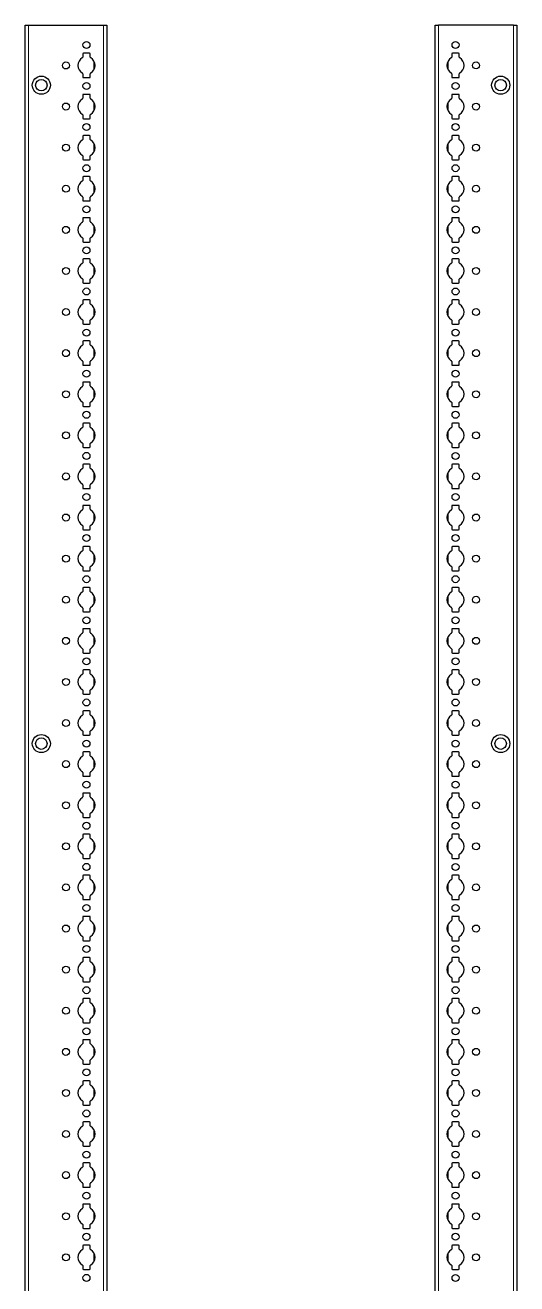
# Model space of a CAD drawing. Header units: millimetres. Extents: x -199 to 2744, y -1747 to 1507.
# Drawn here: x 2445 to 2744, y -118 to 647 of the extents above; entities that cross this region are included whole.
import ezdxf

# ---------------------------------------------------------------- set-up
doc = ezdxf.new("R2010")
doc.units = ezdxf.units.MM

msp = doc.modelspace()

# ---------------------------------------------------------------- linework, layer by layer
at = {"color": 7, "linetype": 'Continuous', "lineweight": 25}
for p, q in [((2445.05, -851.79), (2445.05, 647.21)), ((2445.05, 647.21), (2447.05, 647.21)), ((2447.05, 647.21), (2492.75, 647.21)), ((2492.75, 647.21), (2494.75, 647.21)), ((2494.75, 647.21), (2494.75, -851.79)), ((2694.75, -851.79), (2694.75, 647.21)), ((2694.75, 647.21), (2696.75, 647.21)), ((2742.45, 647.21), (2696.75, 647.21)), ((2742.45, 647.21), (2744.45, 647.21)), ((2744.45, 647.21), (2744.45, -851.79)), ((2480.1, 629.61), (2480.1, 627.73)), ((2484.2, 630.11), (2480.6, 630.11)), ((2484.7, 627.73), (2484.7, 629.61)), ((2704.8, 629.61), (2704.8, 627.73)), ((2708.9, 630.11), (2705.3, 630.11)), ((2709.4, 627.73), (2709.4, 629.61)), ((2480.1, 617.68), (2480.1, 615.81)), ((2480.6, 615.31), (2484.2, 615.31)), ((2484.7, 615.81), (2484.7, 617.68)), ((2704.8, 617.68), (2704.8, 615.81)), ((2705.3, 615.31), (2708.9, 615.31)), ((2709.4, 615.81), (2709.4, 617.68)), ((2484.2, 605.11), (2480.6, 605.11)), ((2708.9, 605.11), (2705.3, 605.11)), ((2480.1, 604.61), (2480.1, 602.73)), ((2484.7, 602.73), (2484.7, 604.61)), ((2704.8, 604.61), (2704.8, 602.73)), ((2709.4, 602.73), (2709.4, 604.61)), ((2480.1, 592.68), (2480.1, 590.81)), ((2480.6, 590.31), (2484.2, 590.31)), ((2484.7, 590.81), (2484.7, 592.68)), ((2704.8, 592.68), (2704.8, 590.81)), ((2705.3, 590.31), (2708.9, 590.31)), ((2709.4, 590.81), (2709.4, 592.68)), ((2480.1, 579.61), (2480.1, 577.73)), ((2484.2, 580.11), (2480.6, 580.11)), ((2484.7, 577.73), (2484.7, 579.61)), ((2704.8, 579.61), (2704.8, 577.73)), ((2708.9, 580.11), (2705.3, 580.11)), ((2709.4, 577.73), (2709.4, 579.61)), ((2480.1, 567.68), (2480.1, 565.81)), ((2484.7, 565.81), (2484.7, 567.68)), ((2704.8, 567.68), (2704.8, 565.81)), ((2709.4, 565.81), (2709.4, 567.68)), ((2480.6, 565.31), (2484.2, 565.31)), ((2705.3, 565.31), (2708.9, 565.31)), ((2480.1, 554.61), (2480.1, 552.73)), ((2484.2, 555.11), (2480.6, 555.11)), ((2484.7, 552.73), (2484.7, 554.61)), ((2704.8, 554.61), (2704.8, 552.73)), ((2708.9, 555.11), (2705.3, 555.11)), ((2709.4, 552.73), (2709.4, 554.61)), ((2480.1, 542.68), (2480.1, 540.81)), ((2480.6, 540.31), (2484.2, 540.31)), ((2484.7, 540.81), (2484.7, 542.68)), ((2704.8, 542.68), (2704.8, 540.81)), ((2705.3, 540.31), (2708.9, 540.31)), ((2709.4, 540.81), (2709.4, 542.68)), ((2480.1, 529.61), (2480.1, 527.73)), ((2484.2, 530.11), (2480.6, 530.11)), ((2484.7, 527.73), (2484.7, 529.61)), ((2704.8, 529.61), (2704.8, 527.73)), ((2708.9, 530.11), (2705.3, 530.11)), ((2709.4, 527.73), (2709.4, 529.61)), ((2480.1, 517.68), (2480.1, 515.81)), ((2480.6, 515.31), (2484.2, 515.31)), ((2484.7, 515.81), (2484.7, 517.68)), ((2704.8, 517.68), (2704.8, 515.81)), ((2705.3, 515.31), (2708.9, 515.31)), ((2709.4, 515.81), (2709.4, 517.68)), ((2480.1, 504.61), (2480.1, 502.73)), ((2484.2, 505.11), (2480.6, 505.11)), ((2484.7, 502.73), (2484.7, 504.61)), ((2704.8, 504.61), (2704.8, 502.73)), ((2708.9, 505.11), (2705.3, 505.11)), ((2709.4, 502.73), (2709.4, 504.61)), ((2480.1, 492.68), (2480.1, 490.81)), ((2480.6, 490.31), (2484.2, 490.31)), ((2484.7, 490.81), (2484.7, 492.68)), ((2704.8, 492.68), (2704.8, 490.81)), ((2705.3, 490.31), (2708.9, 490.31)), ((2709.4, 490.81), (2709.4, 492.68)), ((2480.1, 479.61), (2480.1, 477.73)), ((2484.2, 480.11), (2480.6, 480.11)), ((2484.7, 477.73), (2484.7, 479.61)), ((2704.8, 479.61), (2704.8, 477.73)), ((2708.9, 480.11), (2705.3, 480.11)), ((2709.4, 477.73), (2709.4, 479.61)), ((2480.1, 467.68), (2480.1, 465.81)), ((2484.7, 465.81), (2484.7, 467.68)), ((2704.8, 467.68), (2704.8, 465.81)), ((2709.4, 465.81), (2709.4, 467.68)), ((2480.6, 465.31), (2484.2, 465.31)), ((2705.3, 465.31), (2708.9, 465.31)), ((2480.1, 454.61), (2480.1, 452.73)), ((2484.2, 455.11), (2480.6, 455.11)), ((2484.7, 452.73), (2484.7, 454.61)), ((2704.8, 454.61), (2704.8, 452.73)), ((2708.9, 455.11), (2705.3, 455.11)), ((2709.4, 452.73), (2709.4, 454.61)), ((2480.1, 442.68), (2480.1, 440.81)), ((2480.6, 440.31), (2484.2, 440.31)), ((2484.7, 440.81), (2484.7, 442.68)), ((2704.8, 442.68), (2704.8, 440.81)), ((2705.3, 440.31), (2708.9, 440.31)), ((2709.4, 440.81), (2709.4, 442.68)), ((2480.1, 429.61), (2480.1, 427.73)), ((2484.2, 430.11), (2480.6, 430.11)), ((2484.7, 427.73), (2484.7, 429.61)), ((2704.8, 429.61), (2704.8, 427.73)), ((2708.9, 430.11), (2705.3, 430.11)), ((2709.4, 427.73), (2709.4, 429.61)), ((2480.1, 417.68), (2480.1, 415.81)), ((2480.6, 415.31), (2484.2, 415.31)), ((2484.7, 415.81), (2484.7, 417.68)), ((2704.8, 417.68), (2704.8, 415.81)), ((2705.3, 415.31), (2708.9, 415.31)), ((2709.4, 415.81), (2709.4, 417.68)), ((2480.1, 404.61), (2480.1, 402.73)), ((2484.2, 405.11), (2480.6, 405.11)), ((2484.7, 402.73), (2484.7, 404.61)), ((2704.8, 404.61), (2704.8, 402.73)), ((2708.9, 405.11), (2705.3, 405.11)), ((2709.4, 402.73), (2709.4, 404.61)), ((2480.1, 392.68), (2480.1, 390.81)), ((2484.7, 390.81), (2484.7, 392.68)), ((2704.8, 392.68), (2704.8, 390.81)), ((2709.4, 390.81), (2709.4, 392.68)), ((2480.6, 390.31), (2484.2, 390.31)), ((2705.3, 390.31), (2708.9, 390.31)), ((2480.1, 379.61), (2480.1, 377.73)), ((2484.2, 380.11), (2480.6, 380.11)), ((2484.7, 377.73), (2484.7, 379.61)), ((2704.8, 379.61), (2704.8, 377.73)), ((2708.9, 380.11), (2705.3, 380.11)), ((2709.4, 377.73), (2709.4, 379.61)), ((2480.1, 367.68), (2480.1, 365.81)), ((2484.7, 365.81), (2484.7, 367.68)), ((2704.8, 367.68), (2704.8, 365.81)), ((2709.4, 365.81), (2709.4, 367.68)), ((2480.6, 365.31), (2484.2, 365.31)), ((2705.3, 365.31), (2708.9, 365.31)), ((2480.1, 354.61), (2480.1, 352.73)), ((2484.2, 355.11), (2480.6, 355.11)), ((2484.7, 352.73), (2484.7, 354.61)), ((2704.8, 354.61), (2704.8, 352.73)), ((2708.9, 355.11), (2705.3, 355.11)), ((2709.4, 352.73), (2709.4, 354.61)), ((2480.1, 342.68), (2480.1, 340.81)), ((2480.6, 340.31), (2484.2, 340.31)), ((2484.7, 340.81), (2484.7, 342.68)), ((2704.8, 342.68), (2704.8, 340.81)), ((2705.3, 340.31), (2708.9, 340.31)), ((2709.4, 340.81), (2709.4, 342.68)), ((2480.1, 329.61), (2480.1, 327.73)), ((2484.2, 330.11), (2480.6, 330.11)), ((2484.7, 327.73), (2484.7, 329.61)), ((2704.8, 329.61), (2704.8, 327.73)), ((2708.9, 330.11), (2705.3, 330.11)), ((2709.4, 327.73), (2709.4, 329.61)), ((2480.1, 317.68), (2480.1, 315.81)), ((2480.6, 315.31), (2484.2, 315.31)), ((2484.7, 315.81), (2484.7, 317.68)), ((2704.8, 317.68), (2704.8, 315.81)), ((2705.3, 315.31), (2708.9, 315.31)), ((2709.4, 315.81), (2709.4, 317.68)), ((2480.1, 304.61), (2480.1, 302.73)), ((2484.2, 305.11), (2480.6, 305.11)), ((2484.7, 302.73), (2484.7, 304.61)), ((2704.8, 304.61), (2704.8, 302.73)), ((2708.9, 305.11), (2705.3, 305.11)), ((2709.4, 302.73), (2709.4, 304.61)), ((2480.1, 292.68), (2480.1, 290.81)), ((2484.7, 290.81), (2484.7, 292.68)), ((2704.8, 292.68), (2704.8, 290.81)), ((2709.4, 290.81), (2709.4, 292.68)), ((2480.6, 290.31), (2484.2, 290.31)), ((2705.3, 290.31), (2708.9, 290.31)), ((2480.1, 279.61), (2480.1, 277.73)), ((2484.2, 280.11), (2480.6, 280.11)), ((2484.7, 277.73), (2484.7, 279.61)), ((2704.8, 279.61), (2704.8, 277.73)), ((2708.9, 280.11), (2705.3, 280.11)), ((2709.4, 277.73), (2709.4, 279.61)), ((2480.1, 267.68), (2480.1, 265.81)), ((2480.6, 265.31), (2484.2, 265.31)), ((2484.7, 265.81), (2484.7, 267.68)), ((2704.8, 267.68), (2704.8, 265.81)), ((2705.3, 265.31), (2708.9, 265.31)), ((2709.4, 265.81), (2709.4, 267.68)), ((2480.1, 254.61), (2480.1, 252.73)), ((2484.2, 255.11), (2480.6, 255.11)), ((2484.7, 252.73), (2484.7, 254.61)), ((2704.8, 254.61), (2704.8, 252.73)), ((2708.9, 255.11), (2705.3, 255.11)), ((2709.4, 252.73), (2709.4, 254.61)), ((2480.1, 242.68), (2480.1, 240.81)), ((2480.6, 240.31), (2484.2, 240.31)), ((2484.7, 240.81), (2484.7, 242.68)), ((2704.8, 242.68), (2704.8, 240.81)), ((2705.3, 240.31), (2708.9, 240.31)), ((2709.4, 240.81), (2709.4, 242.68)), ((2484.2, 230.11), (2480.6, 230.11)), ((2708.9, 230.11), (2705.3, 230.11)), ((2480.1, 229.61), (2480.1, 227.73)), ((2484.7, 227.73), (2484.7, 229.61)), ((2704.8, 229.61), (2704.8, 227.73)), ((2709.4, 227.73), (2709.4, 229.61)), ((2480.1, 217.68), (2480.1, 215.81)), ((2480.6, 215.31), (2484.2, 215.31)), ((2484.7, 215.81), (2484.7, 217.68)), ((2704.8, 217.68), (2704.8, 215.81)), ((2705.3, 215.31), (2708.9, 215.31)), ((2709.4, 215.81), (2709.4, 217.68)), ((2480.1, 204.61), (2480.1, 202.73)), ((2484.2, 205.11), (2480.6, 205.11)), ((2484.7, 202.73), (2484.7, 204.61)), ((2704.8, 204.61), (2704.8, 202.73)), ((2708.9, 205.11), (2705.3, 205.11)), ((2709.4, 202.73), (2709.4, 204.61)), ((2480.1, 192.68), (2480.1, 190.81)), ((2484.7, 190.81), (2484.7, 192.68)), ((2704.8, 192.68), (2704.8, 190.81)), ((2709.4, 190.81), (2709.4, 192.68)), ((2480.6, 190.31), (2484.2, 190.31)), ((2705.3, 190.31), (2708.9, 190.31)), ((2480.1, 179.61), (2480.1, 177.73)), ((2484.2, 180.11), (2480.6, 180.11)), ((2484.7, 177.73), (2484.7, 179.61)), ((2704.8, 179.61), (2704.8, 177.73)), ((2708.9, 180.11), (2705.3, 180.11)), ((2709.4, 177.73), (2709.4, 179.61)), ((2480.1, 167.68), (2480.1, 165.81)), ((2480.6, 165.31), (2484.2, 165.31)), ((2484.7, 165.81), (2484.7, 167.68)), ((2704.8, 167.68), (2704.8, 165.81)), ((2705.3, 165.31), (2708.9, 165.31)), ((2709.4, 165.81), (2709.4, 167.68)), ((2480.1, 154.61), (2480.1, 152.73)), ((2484.2, 155.11), (2480.6, 155.11)), ((2484.7, 152.73), (2484.7, 154.61)), ((2704.8, 154.61), (2704.8, 152.73)), ((2708.9, 155.11), (2705.3, 155.11)), ((2709.4, 152.73), (2709.4, 154.61)), ((2480.1, 142.68), (2480.1, 140.81)), ((2480.6, 140.31), (2484.2, 140.31)), ((2484.7, 140.81), (2484.7, 142.68)), ((2704.8, 142.68), (2704.8, 140.81)), ((2705.3, 140.31), (2708.9, 140.31)), ((2709.4, 140.81), (2709.4, 142.68)), ((2480.1, 129.61), (2480.1, 127.73)), ((2484.2, 130.11), (2480.6, 130.11)), ((2484.7, 127.73), (2484.7, 129.61)), ((2704.8, 129.61), (2704.8, 127.73)), ((2708.9, 130.11), (2705.3, 130.11)), ((2709.4, 127.73), (2709.4, 129.61)), ((2480.1, 117.68), (2480.1, 115.81)), ((2480.6, 115.31), (2484.2, 115.31)), ((2484.7, 115.81), (2484.7, 117.68)), ((2704.8, 117.68), (2704.8, 115.81)), ((2705.3, 115.31), (2708.9, 115.31)), ((2709.4, 115.81), (2709.4, 117.68)), ((2480.1, 104.61), (2480.1, 102.73)), ((2484.2, 105.11), (2480.6, 105.11)), ((2484.7, 102.73), (2484.7, 104.61)), ((2704.8, 104.61), (2704.8, 102.73)), ((2708.9, 105.11), (2705.3, 105.11)), ((2709.4, 102.73), (2709.4, 104.61)), ((2480.1, 92.68), (2480.1, 90.81)), ((2484.7, 90.81), (2484.7, 92.68)), ((2704.8, 92.68), (2704.8, 90.81)), ((2709.4, 90.81), (2709.4, 92.68)), ((2480.6, 90.31), (2484.2, 90.31)), ((2705.3, 90.31), (2708.9, 90.31)), ((2480.1, 79.61), (2480.1, 77.73)), ((2484.2, 80.11), (2480.6, 80.11)), ((2484.7, 77.73), (2484.7, 79.61)), ((2704.8, 79.61), (2704.8, 77.73)), ((2708.9, 80.11), (2705.3, 80.11)), ((2709.4, 77.73), (2709.4, 79.61)), ((2480.1, 67.68), (2480.1, 65.81)), ((2480.6, 65.31), (2484.2, 65.31)), ((2484.7, 65.81), (2484.7, 67.68)), ((2704.8, 67.68), (2704.8, 65.81)), ((2705.3, 65.31), (2708.9, 65.31)), ((2709.4, 65.81), (2709.4, 67.68)), ((2480.1, 54.61), (2480.1, 52.73)), ((2484.2, 55.11), (2480.6, 55.11)), ((2484.7, 52.73), (2484.7, 54.61)), ((2704.8, 54.61), (2704.8, 52.73)), ((2708.9, 55.11), (2705.3, 55.11)), ((2709.4, 52.73), (2709.4, 54.61)), ((2480.1, 42.68), (2480.1, 40.81)), ((2480.6, 40.31), (2484.2, 40.31)), ((2484.7, 40.81), (2484.7, 42.68)), ((2704.8, 42.68), (2704.8, 40.81)), ((2705.3, 40.31), (2708.9, 40.31)), ((2709.4, 40.81), (2709.4, 42.68)), ((2480.1, 29.61), (2480.1, 27.73)), ((2484.2, 30.11), (2480.6, 30.11)), ((2484.7, 27.73), (2484.7, 29.61)), ((2704.8, 29.61), (2704.8, 27.73)), ((2708.9, 30.11), (2705.3, 30.11)), ((2709.4, 27.73), (2709.4, 29.61)), ((2480.1, 17.68), (2480.1, 15.81)), ((2484.7, 15.81), (2484.7, 17.68)), ((2704.8, 17.68), (2704.8, 15.81)), ((2709.4, 15.81), (2709.4, 17.68)), ((2480.6, 15.31), (2484.2, 15.31)), ((2705.3, 15.31), (2708.9, 15.31)), ((2480.1, 4.61), (2480.1, 2.73)), ((2484.2, 5.11), (2480.6, 5.11)), ((2484.7, 2.73), (2484.7, 4.61)), ((2704.8, 4.61), (2704.8, 2.73)), ((2708.9, 5.11), (2705.3, 5.11)), ((2709.4, 2.73), (2709.4, 4.61)), ((2480.1, -7.32), (2480.1, -9.19)), ((2484.7, -9.19), (2484.7, -7.32)), ((2704.8, -7.32), (2704.8, -9.19)), ((2709.4, -9.19), (2709.4, -7.32)), ((2480.6, -9.69), (2484.2, -9.69)), ((2705.3, -9.69), (2708.9, -9.69)), ((2480.1, -20.39), (2480.1, -22.27)), ((2484.2, -19.89), (2480.6, -19.89)), ((2484.7, -22.27), (2484.7, -20.39)), ((2704.8, -20.39), (2704.8, -22.27)), ((2708.9, -19.89), (2705.3, -19.89)), ((2709.4, -22.27), (2709.4, -20.39)), ((2480.1, -32.32), (2480.1, -34.19)), ((2480.6, -34.69), (2484.2, -34.69)), ((2484.7, -34.19), (2484.7, -32.32)), ((2704.8, -32.32), (2704.8, -34.19)), ((2705.3, -34.69), (2708.9, -34.69)), ((2709.4, -34.19), (2709.4, -32.32)), ((2480.1, -45.39), (2480.1, -47.27)), ((2484.2, -44.89), (2480.6, -44.89)), ((2484.7, -47.27), (2484.7, -45.39)), ((2704.8, -45.39), (2704.8, -47.27)), ((2708.9, -44.89), (2705.3, -44.89)), ((2709.4, -47.27), (2709.4, -45.39)), ((2480.1, -57.32), (2480.1, -59.19)), ((2480.6, -59.69), (2484.2, -59.69)), ((2484.7, -59.19), (2484.7, -57.32)), ((2704.8, -57.32), (2704.8, -59.19)), ((2705.3, -59.69), (2708.9, -59.69)), ((2709.4, -59.19), (2709.4, -57.32)), ((2480.1, -70.39), (2480.1, -72.27)), ((2484.2, -69.89), (2480.6, -69.89)), ((2484.7, -72.27), (2484.7, -70.39)), ((2704.8, -70.39), (2704.8, -72.27)), ((2708.9, -69.89), (2705.3, -69.89)), ((2709.4, -72.27), (2709.4, -70.39)), ((2480.1, -82.32), (2480.1, -84.19)), ((2484.7, -84.19), (2484.7, -82.32)), ((2704.8, -82.32), (2704.8, -84.19)), ((2709.4, -84.19), (2709.4, -82.32)), ((2480.6, -84.69), (2484.2, -84.69)), ((2705.3, -84.69), (2708.9, -84.69)), ((2480.1, -95.39), (2480.1, -97.27)), ((2484.2, -94.89), (2480.6, -94.89)), ((2484.7, -97.27), (2484.7, -95.39)), ((2704.8, -95.39), (2704.8, -97.27)), ((2708.9, -94.89), (2705.3, -94.89)), ((2709.4, -97.27), (2709.4, -95.39)), ((2480.1, -107.32), (2480.1, -109.19)), ((2480.6, -109.69), (2484.2, -109.69)), ((2484.7, -109.19), (2484.7, -107.32)), ((2704.8, -107.32), (2704.8, -109.19)), ((2705.3, -109.69), (2708.9, -109.69)), ((2709.4, -109.19), (2709.4, -107.32))]:
    msp.add_line(p, q, dxfattribs=at)
at = {"color": 8, "linetype": 'Continuous', "lineweight": 18}
for p, q in [((2447.05, 647.21), (2447.05, -851.79)), ((2492.75, -851.79), (2492.75, 647.21)), ((2696.75, 647.21), (2696.75, -851.79)), ((2742.45, -851.79), (2742.45, 647.21)), ((2486.9, 620), (2486.9, 625.41)), ((2702.6, 625.41), (2702.6, 620)), ((2486.9, 595), (2486.9, 600.41)), ((2702.6, 600.41), (2702.6, 595)), ((2486.9, 570), (2486.9, 575.41)), ((2702.6, 575.41), (2702.6, 570)), ((2486.9, 545), (2486.9, 550.41)), ((2702.6, 550.41), (2702.6, 545)), ((2486.9, 520), (2486.9, 525.41)), ((2702.6, 525.41), (2702.6, 520)), ((2486.9, 495), (2486.9, 500.41)), ((2702.6, 500.41), (2702.6, 495)), ((2486.9, 470), (2486.9, 475.41)), ((2702.6, 475.41), (2702.6, 470)), ((2486.9, 445), (2486.9, 450.41)), ((2702.6, 450.41), (2702.6, 445)), ((2486.9, 420), (2486.9, 425.41)), ((2702.6, 425.41), (2702.6, 420)), ((2486.9, 395), (2486.9, 400.41)), ((2702.6, 400.41), (2702.6, 395)), ((2486.9, 370), (2486.9, 375.41)), ((2702.6, 375.41), (2702.6, 370)), ((2486.9, 345), (2486.9, 350.41)), ((2702.6, 350.41), (2702.6, 345)), ((2486.9, 320), (2486.9, 325.41)), ((2702.6, 325.41), (2702.6, 320)), ((2486.9, 295), (2486.9, 300.41)), ((2702.6, 300.41), (2702.6, 295)), ((2486.9, 270), (2486.9, 275.41)), ((2702.6, 275.41), (2702.6, 270)), ((2486.9, 245), (2486.9, 250.41)), ((2702.6, 250.41), (2702.6, 245)), ((2486.9, 220), (2486.9, 225.41)), ((2702.6, 225.41), (2702.6, 220)), ((2486.9, 195), (2486.9, 200.41)), ((2702.6, 200.41), (2702.6, 195)), ((2486.9, 170), (2486.9, 175.41)), ((2702.6, 175.41), (2702.6, 170)), ((2486.9, 145), (2486.9, 150.41)), ((2702.6, 150.41), (2702.6, 145)), ((2486.9, 120), (2486.9, 125.41)), ((2702.6, 125.41), (2702.6, 120)), ((2486.9, 95), (2486.9, 100.41)), ((2702.6, 100.41), (2702.6, 95)), ((2486.9, 70), (2486.9, 75.41)), ((2702.6, 75.41), (2702.6, 70)), ((2486.9, 45), (2486.9, 50.41)), ((2702.6, 50.41), (2702.6, 45)), ((2486.9, 20), (2486.9, 25.41)), ((2702.6, 25.41), (2702.6, 20)), ((2486.9, -5), (2486.9, 0.41)), ((2702.6, 0.41), (2702.6, -5)), ((2486.9, -30), (2486.9, -24.59)), ((2702.6, -24.59), (2702.6, -30)), ((2486.9, -55), (2486.9, -49.59)), ((2702.6, -49.59), (2702.6, -55)), ((2486.9, -80), (2486.9, -74.59)), ((2702.6, -74.59), (2702.6, -80)), ((2486.9, -105), (2486.9, -99.59)), ((2702.6, -99.59), (2702.6, -105))]:
    msp.add_line(p, q, dxfattribs=at)
at = {"color": 7, "linetype": 'Continuous', "lineweight": 25}
for centre, radius in [((2482.4, 635.21), 2.13), ((2707.1, 635.21), 2.12), ((2469.9, 622.71), 2.13), ((2719.6, 622.71), 2.12), ((2454.9, 610.71), 5.5), ((2454.9, 610.71), 3.5), ((2734.6, 610.71), 5.5), ((2734.6, 610.71), 3.5), ((2482.4, 610.21), 2.13), ((2707.1, 610.21), 2.12), ((2469.9, 597.71), 2.13), ((2719.6, 597.71), 2.12), ((2482.4, 585.21), 2.13), ((2707.1, 585.21), 2.12), ((2469.9, 572.71), 2.13), ((2719.6, 572.71), 2.12), ((2482.4, 560.21), 2.13), ((2707.1, 560.21), 2.12), ((2469.9, 547.71), 2.13), ((2719.6, 547.71), 2.12), ((2482.4, 535.21), 2.13), ((2707.1, 535.21), 2.12), ((2469.9, 522.71), 2.13), ((2719.6, 522.71), 2.12), ((2482.4, 510.21), 2.13), ((2707.1, 510.21), 2.12), ((2469.9, 497.71), 2.13), ((2719.6, 497.71), 2.12), ((2482.4, 485.21), 2.13), ((2707.1, 485.21), 2.12), ((2469.9, 472.71), 2.13), ((2719.6, 472.71), 2.12), ((2482.4, 460.21), 2.13), ((2707.1, 460.21), 2.12), ((2469.9, 447.71), 2.13), ((2719.6, 447.71), 2.12), ((2482.4, 435.21), 2.13), ((2707.1, 435.21), 2.12), ((2469.9, 422.71), 2.13), ((2719.6, 422.71), 2.12), ((2482.4, 410.21), 2.13), ((2707.1, 410.21), 2.12), ((2469.9, 397.71), 2.13), ((2719.6, 397.71), 2.12), ((2482.4, 385.21), 2.13), ((2707.1, 385.21), 2.12), ((2469.9, 372.71), 2.13), ((2719.6, 372.71), 2.12), ((2482.4, 360.21), 2.13), ((2707.1, 360.21), 2.12), ((2469.9, 347.71), 2.13), ((2719.6, 347.71), 2.12), ((2482.4, 335.21), 2.13), ((2707.1, 335.21), 2.12), ((2469.9, 322.71), 2.13), ((2719.6, 322.71), 2.12), ((2482.4, 310.21), 2.13), ((2707.1, 310.21), 2.12), ((2469.9, 297.71), 2.13), ((2719.6, 297.71), 2.12), ((2482.4, 285.21), 2.13), ((2707.1, 285.21), 2.12), ((2469.9, 272.71), 2.13), ((2719.6, 272.71), 2.12), ((2482.4, 260.21), 2.13), ((2707.1, 260.21), 2.12), ((2469.9, 247.71), 2.13), ((2719.6, 247.71), 2.12), ((2482.4, 235.21), 2.13), ((2707.1, 235.21), 2.12), ((2469.9, 222.71), 2.13), ((2719.6, 222.71), 2.12), ((2454.9, 210.21), 5.5), ((2734.6, 210.21), 5.5), ((2454.9, 210.21), 3.5), ((2482.4, 210.21), 2.13), ((2707.1, 210.21), 2.12), ((2734.6, 210.21), 3.5), ((2469.9, 197.71), 2.13), ((2719.6, 197.71), 2.12), ((2482.4, 185.21), 2.13), ((2707.1, 185.21), 2.12), ((2469.9, 172.71), 2.13), ((2719.6, 172.71), 2.12), ((2482.4, 160.21), 2.13), ((2707.1, 160.21), 2.12), ((2469.9, 147.71), 2.13), ((2719.6, 147.71), 2.12), ((2482.4, 135.21), 2.13), ((2707.1, 135.21), 2.12), ((2469.9, 122.71), 2.13), ((2719.6, 122.71), 2.12), ((2482.4, 110.21), 2.13), ((2707.1, 110.21), 2.12), ((2469.9, 97.71), 2.13), ((2719.6, 97.71), 2.12), ((2482.4, 85.21), 2.13), ((2707.1, 85.21), 2.12), ((2469.9, 72.71), 2.13), ((2719.6, 72.71), 2.12), ((2482.4, 60.21), 2.13), ((2707.1, 60.21), 2.12), ((2469.9, 47.71), 2.13), ((2719.6, 47.71), 2.12), ((2482.4, 35.21), 2.13), ((2707.1, 35.21), 2.12), ((2469.9, 22.71), 2.13), ((2719.6, 22.71), 2.12), ((2482.4, 10.21), 2.13), ((2707.1, 10.21), 2.12), ((2469.9, -2.29), 2.13), ((2719.6, -2.29), 2.12), ((2482.4, -14.79), 2.13), ((2707.1, -14.79), 2.12), ((2469.9, -27.29), 2.13), ((2719.6, -27.29), 2.12), ((2482.4, -39.79), 2.13), ((2707.1, -39.79), 2.12), ((2469.9, -52.29), 2.13), ((2719.6, -52.29), 2.12), ((2482.4, -64.79), 2.13), ((2707.1, -64.79), 2.12), ((2469.9, -77.29), 2.13), ((2719.6, -77.29), 2.12), ((2482.4, -89.79), 2.13), ((2707.1, -89.79), 2.12), ((2469.9, -102.29), 2.13), ((2719.6, -102.29), 2.12), ((2482.4, -114.79), 2.13), ((2707.1, -114.79), 2.12)]:
    msp.add_circle(centre, radius, dxfattribs=at)
for centre, radius, start, end in [((2480.6, 629.61), 0.5, 90, 180), ((2484.2, 629.61), 0.5, 0, 90), ((2705.3, 629.61), 0.5, 90, 180), ((2708.9, 629.61), 0.5, 0, 90), ((2482.4, 622.71), 5.25, 119.14074, 240.85926), ((2479.6, 627.73), 0.5, 299.14074, 0), ((2485.2, 627.73), 0.5, 180, 240.85926), ((2482.4, 622.71), 5.25, 299.14074, 60.85926), ((2707.1, 622.71), 5.25, 119.14074, 240.85926), ((2704.3, 627.73), 0.5, 299.14074, 0), ((2709.9, 627.73), 0.5, 180, 240.85926), ((2707.1, 622.71), 5.25, 299.14074, 60.85926), ((2479.6, 617.68), 0.5, 0, 60.85926), ((2480.6, 615.81), 0.5, 180, 270), ((2484.2, 615.81), 0.5, 270, 0), ((2485.2, 617.68), 0.5, 119.14074, 180), ((2704.3, 617.68), 0.5, 0, 60.85926), ((2705.3, 615.81), 0.5, 180, 270), ((2708.9, 615.81), 0.5, 270, 0), ((2709.9, 617.68), 0.5, 119.14074, 180), ((2480.6, 604.61), 0.5, 90, 180), ((2484.2, 604.61), 0.5, 0, 90), ((2705.3, 604.61), 0.5, 90, 180), ((2708.9, 604.61), 0.5, 0, 90), ((2482.4, 597.71), 5.25, 119.14074, 240.85926), ((2479.6, 602.73), 0.5, 299.14074, 0), ((2485.2, 602.73), 0.5, 180, 240.85926), ((2482.4, 597.71), 5.25, 299.14074, 60.85926), ((2707.1, 597.71), 5.25, 119.14074, 240.85926), ((2704.3, 602.73), 0.5, 299.14074, 0), ((2709.9, 602.73), 0.5, 180, 240.85926), ((2707.1, 597.71), 5.25, 299.14074, 60.85926), ((2479.6, 592.68), 0.5, 0, 60.85926), ((2480.6, 590.81), 0.5, 180, 270), ((2484.2, 590.81), 0.5, 270, 0), ((2485.2, 592.68), 0.5, 119.14074, 180), ((2704.3, 592.68), 0.5, 0, 60.85926), ((2705.3, 590.81), 0.5, 180, 270), ((2708.9, 590.81), 0.5, 270, 0), ((2709.9, 592.68), 0.5, 119.14074, 180), ((2482.4, 572.71), 5.25, 119.14074, 240.85926), ((2479.6, 577.73), 0.5, 299.14074, 0), ((2480.6, 579.61), 0.5, 90, 180), ((2484.2, 579.61), 0.5, 0, 90), ((2485.2, 577.73), 0.5, 180, 240.85926), ((2482.4, 572.71), 5.25, 299.14074, 60.85926), ((2707.1, 572.71), 5.25, 119.14074, 240.85926), ((2704.3, 577.73), 0.5, 299.14074, 0), ((2705.3, 579.61), 0.5, 90, 180), ((2708.9, 579.61), 0.5, 0, 90), ((2709.9, 577.73), 0.5, 180, 240.85926), ((2707.1, 572.71), 5.25, 299.14074, 60.85926), ((2479.6, 567.68), 0.5, 0, 60.85926), ((2485.2, 567.68), 0.5, 119.14074, 180), ((2704.3, 567.68), 0.5, 0, 60.85926), ((2709.9, 567.68), 0.5, 119.14074, 180), ((2480.6, 565.81), 0.5, 180, 270), ((2484.2, 565.81), 0.5, 270, 0), ((2705.3, 565.81), 0.5, 180, 270), ((2708.9, 565.81), 0.5, 270, 0), ((2482.4, 547.71), 5.25, 119.14074, 240.85926), ((2479.6, 552.73), 0.5, 299.14074, 0), ((2480.6, 554.61), 0.5, 90, 180), ((2484.2, 554.61), 0.5, 0, 90), ((2485.2, 552.73), 0.5, 180, 240.85926), ((2482.4, 547.71), 5.25, 299.14074, 60.85926), ((2707.1, 547.71), 5.25, 119.14074, 240.85926), ((2704.3, 552.73), 0.5, 299.14074, 0), ((2705.3, 554.61), 0.5, 90, 180), ((2708.9, 554.61), 0.5, 0, 90), ((2709.9, 552.73), 0.5, 180, 240.85926), ((2707.1, 547.71), 5.25, 299.14074, 60.85926), ((2479.6, 542.68), 0.5, 0, 60.85926), ((2480.6, 540.81), 0.5, 180, 270), ((2484.2, 540.81), 0.5, 270, 0), ((2485.2, 542.68), 0.5, 119.14074, 180), ((2704.3, 542.68), 0.5, 0, 60.85926), ((2705.3, 540.81), 0.5, 180, 270), ((2708.9, 540.81), 0.5, 270, 0), ((2709.9, 542.68), 0.5, 119.14074, 180), ((2480.6, 529.61), 0.5, 90, 180), ((2484.2, 529.61), 0.5, 0, 90), ((2705.3, 529.61), 0.5, 90, 180), ((2708.9, 529.61), 0.5, 0, 90), ((2482.4, 522.71), 5.25, 119.14074, 240.85926), ((2479.6, 527.73), 0.5, 299.14074, 0), ((2485.2, 527.73), 0.5, 180, 240.85926), ((2482.4, 522.71), 5.25, 299.14074, 60.85926), ((2707.1, 522.71), 5.25, 119.14074, 240.85926), ((2704.3, 527.73), 0.5, 299.14074, 0), ((2709.9, 527.73), 0.5, 180, 240.85926), ((2707.1, 522.71), 5.25, 299.14074, 60.85926), ((2479.6, 517.68), 0.5, 0, 60.85926), ((2480.6, 515.81), 0.5, 180, 270), ((2484.2, 515.81), 0.5, 270, 0), ((2485.2, 517.68), 0.5, 119.14074, 180), ((2704.3, 517.68), 0.5, 0, 60.85926), ((2705.3, 515.81), 0.5, 180, 270), ((2708.9, 515.81), 0.5, 270, 0), ((2709.9, 517.68), 0.5, 119.14074, 180), ((2482.4, 497.71), 5.25, 119.14074, 240.85926), ((2479.6, 502.73), 0.5, 299.14074, 0), ((2480.6, 504.61), 0.5, 90, 180), ((2484.2, 504.61), 0.5, 0, 90), ((2485.2, 502.73), 0.5, 180, 240.85926), ((2482.4, 497.71), 5.25, 299.14074, 60.85926), ((2707.1, 497.71), 5.25, 119.14074, 240.85926), ((2704.3, 502.73), 0.5, 299.14074, 0), ((2705.3, 504.61), 0.5, 90, 180), ((2708.9, 504.61), 0.5, 0, 90), ((2709.9, 502.73), 0.5, 180, 240.85926), ((2707.1, 497.71), 5.25, 299.14074, 60.85926), ((2479.6, 492.68), 0.5, 0, 60.85926), ((2480.6, 490.81), 0.5, 180, 270), ((2484.2, 490.81), 0.5, 270, 0), ((2485.2, 492.68), 0.5, 119.14074, 180), ((2704.3, 492.68), 0.5, 0, 60.85926), ((2705.3, 490.81), 0.5, 180, 270), ((2708.9, 490.81), 0.5, 270, 0), ((2709.9, 492.68), 0.5, 119.14074, 180), ((2482.4, 472.71), 5.25, 119.14074, 240.85926), ((2479.6, 477.73), 0.5, 299.14074, 0), ((2480.6, 479.61), 0.5, 90, 180), ((2484.2, 479.61), 0.5, 0, 90), ((2485.2, 477.73), 0.5, 180, 240.85926), ((2482.4, 472.71), 5.25, 299.14074, 60.85926), ((2707.1, 472.71), 5.25, 119.14074, 240.85926), ((2704.3, 477.73), 0.5, 299.14074, 0), ((2705.3, 479.61), 0.5, 90, 180), ((2708.9, 479.61), 0.5, 0, 90), ((2709.9, 477.73), 0.5, 180, 240.85926), ((2707.1, 472.71), 5.25, 299.14074, 60.85926), ((2479.6, 467.68), 0.5, 0, 60.85926), ((2485.2, 467.68), 0.5, 119.14074, 180), ((2704.3, 467.68), 0.5, 0, 60.85926), ((2709.9, 467.68), 0.5, 119.14074, 180), ((2480.6, 465.81), 0.5, 180, 270), ((2484.2, 465.81), 0.5, 270, 0), ((2705.3, 465.81), 0.5, 180, 270), ((2708.9, 465.81), 0.5, 270, 0), ((2482.4, 447.71), 5.25, 119.14074, 240.85926), ((2479.6, 452.73), 0.5, 299.14074, 0), ((2480.6, 454.61), 0.5, 90, 180), ((2484.2, 454.61), 0.5, 0, 90), ((2485.2, 452.73), 0.5, 180, 240.85926), ((2482.4, 447.71), 5.25, 299.14074, 60.85926), ((2707.1, 447.71), 5.25, 119.14074, 240.85926), ((2704.3, 452.73), 0.5, 299.14074, 0), ((2705.3, 454.61), 0.5, 90, 180), ((2708.9, 454.61), 0.5, 360, 90), ((2709.9, 452.73), 0.5, 180, 240.85926), ((2707.1, 447.71), 5.25, 299.14074, 60.85926), ((2479.6, 442.68), 0.5, 0, 60.85926), ((2480.6, 440.81), 0.5, 180, 270), ((2484.2, 440.81), 0.5, 270, 0), ((2485.2, 442.68), 0.5, 119.14074, 180), ((2704.3, 442.68), 0.5, 0, 60.85926), ((2705.3, 440.81), 0.5, 180, 270), ((2708.9, 440.81), 0.5, 270, 0), ((2709.9, 442.68), 0.5, 119.14074, 180), ((2480.6, 429.61), 0.5, 90, 180), ((2484.2, 429.61), 0.5, 0, 90), ((2705.3, 429.61), 0.5, 90, 180), ((2708.9, 429.61), 0.5, 0, 90), ((2482.4, 422.71), 5.25, 119.14074, 240.85926), ((2479.6, 427.73), 0.5, 299.14074, 0), ((2485.2, 427.73), 0.5, 180, 240.85926), ((2482.4, 422.71), 5.25, 299.14074, 60.85926), ((2707.1, 422.71), 5.25, 119.14074, 240.85926), ((2704.3, 427.73), 0.5, 299.14074, 0), ((2709.9, 427.73), 0.5, 180, 240.85926), ((2707.1, 422.71), 5.25, 299.14074, 60.85926), ((2479.6, 417.68), 0.5, 0, 60.85926), ((2480.6, 415.81), 0.5, 180, 270), ((2484.2, 415.81), 0.5, 270, 0), ((2485.2, 417.68), 0.5, 119.14074, 180), ((2704.3, 417.68), 0.5, 0, 60.85926), ((2705.3, 415.81), 0.5, 180, 270), ((2708.9, 415.81), 0.5, 270, 0), ((2709.9, 417.68), 0.5, 119.14074, 180), ((2482.4, 397.71), 5.25, 119.14074, 240.85926), ((2479.6, 402.73), 0.5, 299.14074, 0), ((2480.6, 404.61), 0.5, 90, 180), ((2484.2, 404.61), 0.5, 0, 90), ((2485.2, 402.73), 0.5, 180, 240.85926), ((2482.4, 397.71), 5.25, 299.14074, 60.85926), ((2707.1, 397.71), 5.25, 119.14074, 240.85926), ((2704.3, 402.73), 0.5, 299.14074, 0), ((2705.3, 404.61), 0.5, 90, 180), ((2708.9, 404.61), 0.5, 0, 90), ((2709.9, 402.73), 0.5, 180, 240.85926), ((2707.1, 397.71), 5.25, 299.14074, 60.85926), ((2479.6, 392.68), 0.5, 0, 60.85926), ((2480.6, 390.81), 0.5, 180, 270), ((2484.2, 390.81), 0.5, 270, 0), ((2485.2, 392.68), 0.5, 119.14074, 180), ((2704.3, 392.68), 0.5, 0, 60.85926), ((2705.3, 390.81), 0.5, 180, 270), ((2708.9, 390.81), 0.5, 270, 0), ((2709.9, 392.68), 0.5, 119.14074, 180), ((2482.4, 372.71), 5.25, 119.14074, 240.85926), ((2479.6, 377.73), 0.5, 299.14074, 0), ((2480.6, 379.61), 0.5, 90, 180), ((2484.2, 379.61), 0.5, 0, 90), ((2485.2, 377.73), 0.5, 180, 240.85926), ((2482.4, 372.71), 5.25, 299.14074, 60.85926), ((2707.1, 372.71), 5.25, 119.14074, 240.85926), ((2704.3, 377.73), 0.5, 299.14074, 0), ((2705.3, 379.61), 0.5, 90, 180), ((2708.9, 379.61), 0.5, 0, 90), ((2709.9, 377.73), 0.5, 180, 240.85926), ((2707.1, 372.71), 5.25, 299.14074, 60.85926), ((2479.6, 367.68), 0.5, 0, 60.85926), ((2485.2, 367.68), 0.5, 119.14074, 180), ((2704.3, 367.68), 0.5, 0, 60.85926), ((2709.9, 367.68), 0.5, 119.14074, 180), ((2480.6, 365.81), 0.5, 180, 270), ((2484.2, 365.81), 0.5, 270, 0), ((2705.3, 365.81), 0.5, 180, 270), ((2708.9, 365.81), 0.5, 270, 0), ((2482.4, 347.71), 5.25, 119.14074, 240.85926), ((2479.6, 352.73), 0.5, 299.14074, 0), ((2480.6, 354.61), 0.5, 90, 180), ((2484.2, 354.61), 0.5, 0, 90), ((2485.2, 352.73), 0.5, 180, 240.85926), ((2482.4, 347.71), 5.25, 299.14074, 60.85926), ((2707.1, 347.71), 5.25, 119.14074, 240.85926), ((2704.3, 352.73), 0.5, 299.14074, 0), ((2705.3, 354.61), 0.5, 90, 180), ((2708.9, 354.61), 0.5, 0, 90), ((2709.9, 352.73), 0.5, 180, 240.85926), ((2707.1, 347.71), 5.25, 299.14074, 60.85926), ((2479.6, 342.68), 0.5, 0, 60.85926), ((2480.6, 340.81), 0.5, 180, 270), ((2484.2, 340.81), 0.5, 270, 0), ((2485.2, 342.68), 0.5, 119.14074, 180), ((2704.3, 342.68), 0.5, 0, 60.85926), ((2705.3, 340.81), 0.5, 180, 270), ((2708.9, 340.81), 0.5, 270, 0), ((2709.9, 342.68), 0.5, 119.14074, 180), ((2480.6, 329.61), 0.5, 90, 180), ((2484.2, 329.61), 0.5, 0, 90), ((2705.3, 329.61), 0.5, 90, 180), ((2708.9, 329.61), 0.5, 0, 90), ((2482.4, 322.71), 5.25, 119.14074, 240.85926), ((2479.6, 327.73), 0.5, 299.14074, 0), ((2485.2, 327.73), 0.5, 180, 240.85926), ((2482.4, 322.71), 5.25, 299.14074, 60.85926), ((2707.1, 322.71), 5.25, 119.14074, 240.85926), ((2704.3, 327.73), 0.5, 299.14074, 0), ((2709.9, 327.73), 0.5, 180, 240.85926), ((2707.1, 322.71), 5.25, 299.14074, 60.85926), ((2479.6, 317.68), 0.5, 0, 60.85926), ((2480.6, 315.81), 0.5, 180, 270), ((2484.2, 315.81), 0.5, 270, 0), ((2485.2, 317.68), 0.5, 119.14074, 180), ((2704.3, 317.68), 0.5, 0, 60.85926), ((2705.3, 315.81), 0.5, 180, 270), ((2708.9, 315.81), 0.5, 270, 0), ((2709.9, 317.68), 0.5, 119.14074, 180), ((2482.4, 297.71), 5.25, 119.14074, 240.85926), ((2479.6, 302.73), 0.5, 299.14074, 0), ((2480.6, 304.61), 0.5, 90, 180), ((2484.2, 304.61), 0.5, 0, 90), ((2485.2, 302.73), 0.5, 180, 240.85926), ((2482.4, 297.71), 5.25, 299.14074, 60.85926), ((2707.1, 297.71), 5.25, 119.14074, 240.85926), ((2704.3, 302.73), 0.5, 299.14074, 0), ((2705.3, 304.61), 0.5, 90, 180), ((2708.9, 304.61), 0.5, 0, 90), ((2709.9, 302.73), 0.5, 180, 240.85926), ((2707.1, 297.71), 5.25, 299.14074, 60.85926), ((2479.6, 292.68), 0.5, 0, 60.85926), ((2485.2, 292.68), 0.5, 119.14074, 180), ((2704.3, 292.68), 0.5, 0, 60.85926), ((2709.9, 292.68), 0.5, 119.14074, 180), ((2480.6, 290.81), 0.5, 180, 270), ((2484.2, 290.81), 0.5, 270, 0), ((2705.3, 290.81), 0.5, 180, 270), ((2708.9, 290.81), 0.5, 270, 0), ((2482.4, 272.71), 5.25, 119.14074, 240.85926), ((2479.6, 277.73), 0.5, 299.14074, 0), ((2480.6, 279.61), 0.5, 90, 180), ((2484.2, 279.61), 0.5, 0, 90), ((2485.2, 277.73), 0.5, 180, 240.85926), ((2482.4, 272.71), 5.25, 299.14074, 60.85926), ((2707.1, 272.71), 5.25, 119.14074, 240.85926), ((2704.3, 277.73), 0.5, 299.14074, 0), ((2705.3, 279.61), 0.5, 90, 180), ((2708.9, 279.61), 0.5, 0, 90), ((2709.9, 277.73), 0.5, 180, 240.85926), ((2707.1, 272.71), 5.25, 299.14074, 60.85926), ((2479.6, 267.68), 0.5, 0, 60.85926), ((2485.2, 267.68), 0.5, 119.14074, 180), ((2704.3, 267.68), 0.5, 0, 60.85926), ((2709.9, 267.68), 0.5, 119.14074, 180), ((2480.6, 265.81), 0.5, 180, 270), ((2484.2, 265.81), 0.5, 270, 0), ((2705.3, 265.81), 0.5, 180, 270), ((2708.9, 265.81), 0.5, 270, 0), ((2479.6, 252.73), 0.5, 299.14074, 0), ((2480.6, 254.61), 0.5, 90, 180), ((2484.2, 254.61), 0.5, 0, 90), ((2485.2, 252.73), 0.5, 180, 240.85926), ((2704.3, 252.73), 0.5, 299.14074, 0), ((2705.3, 254.61), 0.5, 90, 180), ((2708.9, 254.61), 0.5, 0, 90), ((2709.9, 252.73), 0.5, 180, 240.85926), ((2482.4, 247.71), 5.25, 119.14074, 240.85926), ((2482.4, 247.71), 5.25, 299.14074, 60.85926), ((2707.1, 247.71), 5.25, 119.14074, 240.85926), ((2707.1, 247.71), 5.25, 299.14074, 60.85926), ((2479.6, 242.68), 0.5, 0, 60.85926), ((2480.6, 240.81), 0.5, 180, 270), ((2484.2, 240.81), 0.5, 270, 0), ((2485.2, 242.68), 0.5, 119.14074, 180), ((2704.3, 242.68), 0.5, 0, 60.85926), ((2705.3, 240.81), 0.5, 180, 270), ((2708.9, 240.81), 0.5, 270, 0), ((2709.9, 242.68), 0.5, 119.14074, 180), ((2480.6, 229.61), 0.5, 90, 180), ((2484.2, 229.61), 0.5, 0, 90), ((2705.3, 229.61), 0.5, 90, 180), ((2708.9, 229.61), 0.5, 0, 90), ((2482.4, 222.71), 5.25, 119.14074, 240.85926), ((2479.6, 227.73), 0.5, 299.14074, 0), ((2485.2, 227.73), 0.5, 180, 240.85926), ((2482.4, 222.71), 5.25, 299.14074, 60.85926), ((2707.1, 222.71), 5.25, 119.14074, 240.85926), ((2704.3, 227.73), 0.5, 299.14074, 0), ((2709.9, 227.73), 0.5, 180, 240.85926), ((2707.1, 222.71), 5.25, 299.14074, 60.85926), ((2479.6, 217.68), 0.5, 0, 60.85926), ((2480.6, 215.81), 0.5, 180, 270), ((2484.2, 215.81), 0.5, 270, 0), ((2485.2, 217.68), 0.5, 119.14074, 180), ((2704.3, 217.68), 0.5, 0, 60.85926), ((2705.3, 215.81), 0.5, 180, 270), ((2708.9, 215.81), 0.5, 270, 0), ((2709.9, 217.68), 0.5, 119.14074, 180), ((2482.4, 197.71), 5.25, 119.14074, 240.85926), ((2479.6, 202.73), 0.5, 299.14074, 0), ((2480.6, 204.61), 0.5, 90, 180), ((2484.2, 204.61), 0.5, 0, 90), ((2485.2, 202.73), 0.5, 180, 240.85926), ((2482.4, 197.71), 5.25, 299.14074, 60.85926), ((2707.1, 197.71), 5.25, 119.14074, 240.85926), ((2704.3, 202.73), 0.5, 299.14074, 0), ((2705.3, 204.61), 0.5, 90, 180), ((2708.9, 204.61), 0.5, 0, 90), ((2709.9, 202.73), 0.5, 180, 240.85926), ((2707.1, 197.71), 5.25, 299.14074, 60.85926), ((2479.6, 192.68), 0.5, 0, 60.85926), ((2485.2, 192.68), 0.5, 119.14074, 180), ((2704.3, 192.68), 0.5, 0, 60.85926), ((2709.9, 192.68), 0.5, 119.14074, 180), ((2480.6, 190.81), 0.5, 180, 270), ((2484.2, 190.81), 0.5, 270, 0), ((2705.3, 190.81), 0.5, 180, 270), ((2708.9, 190.81), 0.5, 270, 0), ((2482.4, 172.71), 5.25, 119.14074, 240.85926), ((2479.6, 177.73), 0.5, 299.14074, 0), ((2480.6, 179.61), 0.5, 90, 180), ((2484.2, 179.61), 0.5, 360, 90), ((2485.2, 177.73), 0.5, 180, 240.85926), ((2482.4, 172.71), 5.25, 299.14074, 60.85926), ((2707.1, 172.71), 5.25, 119.14074, 240.85926), ((2704.3, 177.73), 0.5, 299.14074, 0), ((2705.3, 179.61), 0.5, 90, 180), ((2708.9, 179.61), 0.5, 0, 90), ((2709.9, 177.73), 0.5, 180, 240.85926), ((2707.1, 172.71), 5.25, 299.14074, 60.85926), ((2479.6, 167.68), 0.5, 0, 60.85926), ((2480.6, 165.81), 0.5, 180, 270), ((2484.2, 165.81), 0.5, 270, 0), ((2485.2, 167.68), 0.5, 119.14074, 180), ((2704.3, 167.68), 0.5, 0, 60.85926), ((2705.3, 165.81), 0.5, 180, 270), ((2708.9, 165.81), 0.5, 270, 0), ((2709.9, 167.68), 0.5, 119.14074, 180), ((2480.6, 154.61), 0.5, 90, 180), ((2484.2, 154.61), 0.5, 360, 90), ((2705.3, 154.61), 0.5, 90, 180), ((2708.9, 154.61), 0.5, 0, 90), ((2482.4, 147.71), 5.25, 119.14074, 240.85926), ((2479.6, 152.73), 0.5, 299.14074, 0), ((2485.2, 152.73), 0.5, 180, 240.85926), ((2482.4, 147.71), 5.25, 299.14074, 60.85926), ((2707.1, 147.71), 5.25, 119.14074, 240.85926), ((2704.3, 152.73), 0.5, 299.14074, 0), ((2709.9, 152.73), 0.5, 180, 240.85926), ((2707.1, 147.71), 5.25, 299.14074, 60.85926), ((2479.6, 142.68), 0.5, 0, 60.85926), ((2480.6, 140.81), 0.5, 180, 270), ((2484.2, 140.81), 0.5, 270, 0), ((2485.2, 142.68), 0.5, 119.14074, 180), ((2704.3, 142.68), 0.5, 0, 60.85926), ((2705.3, 140.81), 0.5, 180, 270), ((2708.9, 140.81), 0.5, 270, 0), ((2709.9, 142.68), 0.5, 119.14074, 180), ((2482.4, 122.71), 5.25, 119.14074, 240.85926), ((2479.6, 127.73), 0.5, 299.14074, 0), ((2480.6, 129.61), 0.5, 90, 180), ((2484.2, 129.61), 0.5, 0, 90), ((2485.2, 127.73), 0.5, 180, 240.85926), ((2482.4, 122.71), 5.25, 299.14074, 60.85926), ((2707.1, 122.71), 5.25, 119.14074, 240.85926), ((2704.3, 127.73), 0.5, 299.14074, 0), ((2705.3, 129.61), 0.5, 90, 180), ((2708.9, 129.61), 0.5, 0, 90), ((2709.9, 127.73), 0.5, 180, 240.85926), ((2707.1, 122.71), 5.25, 299.14074, 60.85926), ((2479.6, 117.68), 0.5, 0, 60.85926), ((2480.6, 115.81), 0.5, 180, 270), ((2484.2, 115.81), 0.5, 270, 0), ((2485.2, 117.68), 0.5, 119.14074, 180), ((2704.3, 117.68), 0.5, 0, 60.85926), ((2705.3, 115.81), 0.5, 180, 270), ((2708.9, 115.81), 0.5, 270, 0), ((2709.9, 117.68), 0.5, 119.14074, 180), ((2482.4, 97.71), 5.25, 119.14074, 240.85926), ((2479.6, 102.73), 0.5, 299.14074, 0), ((2480.6, 104.61), 0.5, 90, 180), ((2484.2, 104.61), 0.5, 0, 90), ((2485.2, 102.73), 0.5, 180, 240.85926), ((2482.4, 97.71), 5.25, 299.14074, 60.85926), ((2707.1, 97.71), 5.25, 119.14074, 240.85926), ((2704.3, 102.73), 0.5, 299.14074, 0), ((2705.3, 104.61), 0.5, 90, 180), ((2708.9, 104.61), 0.5, 0, 90), ((2709.9, 102.73), 0.5, 180, 240.85926), ((2707.1, 97.71), 5.25, 299.14074, 60.85926), ((2479.6, 92.68), 0.5, 0, 60.85926), ((2485.2, 92.68), 0.5, 119.14074, 180), ((2704.3, 92.68), 0.5, 0, 60.85926), ((2709.9, 92.68), 0.5, 119.14074, 180), ((2480.6, 90.81), 0.5, 180, 270), ((2484.2, 90.81), 0.5, 270, 0), ((2705.3, 90.81), 0.5, 180, 270), ((2708.9, 90.81), 0.5, 270, 0), ((2482.4, 72.71), 5.25, 119.14074, 240.85926), ((2479.6, 77.73), 0.5, 299.14074, 0), ((2480.6, 79.61), 0.5, 90, 180), ((2484.2, 79.61), 0.5, 0, 90), ((2485.2, 77.73), 0.5, 180, 240.85926), ((2482.4, 72.71), 5.25, 299.14074, 60.85926), ((2707.1, 72.71), 5.25, 119.14074, 240.85926), ((2704.3, 77.73), 0.5, 299.14074, 0), ((2705.3, 79.61), 0.5, 90, 180), ((2708.9, 79.61), 0.5, 0, 90), ((2709.9, 77.73), 0.5, 180, 240.85926), ((2707.1, 72.71), 5.25, 299.14074, 60.85926), ((2479.6, 67.68), 0.5, 0, 60.85926), ((2480.6, 65.81), 0.5, 180, 270), ((2484.2, 65.81), 0.5, 270, 0), ((2485.2, 67.68), 0.5, 119.14074, 180), ((2704.3, 67.68), 0.5, 0, 60.85926), ((2705.3, 65.81), 0.5, 180, 270), ((2708.9, 65.81), 0.5, 270, 0), ((2709.9, 67.68), 0.5, 119.14074, 180), ((2480.6, 54.61), 0.5, 90, 180), ((2484.2, 54.61), 0.5, 0, 90), ((2705.3, 54.61), 0.5, 90, 180), ((2708.9, 54.61), 0.5, 0, 90), ((2482.4, 47.71), 5.25, 119.14074, 240.85926), ((2479.6, 52.73), 0.5, 299.14074, 0), ((2485.2, 52.73), 0.5, 180, 240.85926), ((2482.4, 47.71), 5.25, 299.14074, 60.85926), ((2707.1, 47.71), 5.25, 119.14074, 240.85926), ((2704.3, 52.73), 0.5, 299.14074, 0), ((2709.9, 52.73), 0.5, 180, 240.85926), ((2707.1, 47.71), 5.25, 299.14074, 60.85926), ((2479.6, 42.68), 0.5, 0, 60.85926), ((2480.6, 40.81), 0.5, 180, 270), ((2484.2, 40.81), 0.5, 270, 0), ((2485.2, 42.68), 0.5, 119.14074, 180), ((2704.3, 42.68), 0.5, 0, 60.85926), ((2705.3, 40.81), 0.5, 180, 270), ((2708.9, 40.81), 0.5, 270, 0), ((2709.9, 42.68), 0.5, 119.14074, 180), ((2482.4, 22.71), 5.25, 119.14074, 240.85926), ((2479.6, 27.73), 0.5, 299.14074, 0), ((2480.6, 29.61), 0.5, 90, 180), ((2484.2, 29.61), 0.5, 0, 90), ((2485.2, 27.73), 0.5, 180, 240.85926), ((2482.4, 22.71), 5.25, 299.14074, 60.85926), ((2707.1, 22.71), 5.25, 119.14074, 240.85926), ((2704.3, 27.73), 0.5, 299.14074, 0), ((2705.3, 29.61), 0.5, 90, 180), ((2708.9, 29.61), 0.5, 0, 90), ((2709.9, 27.73), 0.5, 180, 240.85926), ((2707.1, 22.71), 5.25, 299.14074, 60.85926), ((2479.6, 17.68), 0.5, 0, 60.85926), ((2480.6, 15.81), 0.5, 180, 270), ((2484.2, 15.81), 0.5, 270, 0), ((2485.2, 17.68), 0.5, 119.14074, 180), ((2704.3, 17.68), 0.5, 0, 60.85926), ((2705.3, 15.81), 0.5, 180, 270), ((2708.9, 15.81), 0.5, 270, 0), ((2709.9, 17.68), 0.5, 119.14074, 180), ((2482.4, -2.29), 5.25, 119.14074, 240.85926), ((2479.6, 2.73), 0.5, 299.14074, 0), ((2480.6, 4.61), 0.5, 90, 180), ((2484.2, 4.61), 0.5, 0, 90), ((2485.2, 2.73), 0.5, 180, 240.85926), ((2482.4, -2.29), 5.25, 299.14074, 60.85926), ((2707.1, -2.29), 5.25, 119.14074, 240.85926), ((2704.3, 2.73), 0.5, 299.14074, 0), ((2705.3, 4.61), 0.5, 90, 180), ((2708.9, 4.61), 0.5, 0, 90), ((2709.9, 2.73), 0.5, 180, 240.85926), ((2707.1, -2.29), 5.25, 299.14074, 60.85926), ((2479.6, -7.32), 0.5, 0, 60.85926), ((2485.2, -7.32), 0.5, 119.14074, 180), ((2704.3, -7.32), 0.5, 0, 60.85926), ((2709.9, -7.32), 0.5, 119.14074, 180), ((2480.6, -9.19), 0.5, 180, 270), ((2484.2, -9.19), 0.5, 270, 0), ((2705.3, -9.19), 0.5, 180, 270), ((2708.9, -9.19), 0.5, 270, 0), ((2482.4, -27.29), 5.25, 119.14074, 240.85926), ((2479.6, -22.27), 0.5, 299.14074, 0), ((2480.6, -20.39), 0.5, 90, 180), ((2484.2, -20.39), 0.5, 0, 90), ((2485.2, -22.27), 0.5, 180, 240.85926), ((2482.4, -27.29), 5.25, 299.14074, 60.85926), ((2707.1, -27.29), 5.25, 119.14074, 240.85926), ((2704.3, -22.27), 0.5, 299.14074, 0), ((2705.3, -20.39), 0.5, 90, 180), ((2708.9, -20.39), 0.5, 0, 90), ((2709.9, -22.27), 0.5, 180, 240.85926), ((2707.1, -27.29), 5.25, 299.14074, 60.85926), ((2479.6, -32.32), 0.5, 0, 60.85926), ((2480.6, -34.19), 0.5, 180, 270), ((2484.2, -34.19), 0.5, 270, 0), ((2485.2, -32.32), 0.5, 119.14074, 180), ((2704.3, -32.32), 0.5, 0, 60.85926), ((2705.3, -34.19), 0.5, 180, 270), ((2708.9, -34.19), 0.5, 270, 0), ((2709.9, -32.32), 0.5, 119.14074, 180), ((2480.6, -45.39), 0.5, 90, 180), ((2484.2, -45.39), 0.5, 0, 90), ((2705.3, -45.39), 0.5, 90, 180), ((2708.9, -45.39), 0.5, 0, 90), ((2482.4, -52.29), 5.25, 119.14074, 240.85926), ((2479.6, -47.27), 0.5, 299.14074, 0), ((2485.2, -47.27), 0.5, 180, 240.85926), ((2482.4, -52.29), 5.25, 299.14074, 60.85926), ((2707.1, -52.29), 5.25, 119.14074, 240.85926), ((2704.3, -47.27), 0.5, 299.14074, 0), ((2709.9, -47.27), 0.5, 180, 240.85926), ((2707.1, -52.29), 5.25, 299.14074, 60.85926), ((2479.6, -57.32), 0.5, 0, 60.85926), ((2480.6, -59.19), 0.5, 180, 270), ((2484.2, -59.19), 0.5, 270, 0), ((2485.2, -57.32), 0.5, 119.14074, 180), ((2704.3, -57.32), 0.5, 0, 60.85926), ((2705.3, -59.19), 0.5, 180, 270), ((2708.9, -59.19), 0.5, 270, 0), ((2709.9, -57.32), 0.5, 119.14074, 180), ((2482.4, -77.29), 5.25, 119.14074, 240.85926), ((2479.6, -72.27), 0.5, 299.14074, 0), ((2480.6, -70.39), 0.5, 90, 180), ((2484.2, -70.39), 0.5, 0, 90), ((2485.2, -72.27), 0.5, 180, 240.85926), ((2482.4, -77.29), 5.25, 299.14074, 60.85926), ((2707.1, -77.29), 5.25, 119.14074, 240.85926), ((2704.3, -72.27), 0.5, 299.14074, 0), ((2705.3, -70.39), 0.5, 90, 180), ((2708.9, -70.39), 0.5, 0, 90), ((2709.9, -72.27), 0.5, 180, 240.85926), ((2707.1, -77.29), 5.25, 299.14074, 60.85926), ((2479.6, -82.32), 0.5, 0, 60.85926), ((2480.6, -84.19), 0.5, 180, 270), ((2484.2, -84.19), 0.5, 270, 0), ((2485.2, -82.32), 0.5, 119.14074, 180), ((2704.3, -82.32), 0.5, 0, 60.85926), ((2705.3, -84.19), 0.5, 180, 270), ((2708.9, -84.19), 0.5, 270, 0), ((2709.9, -82.32), 0.5, 119.14074, 180), ((2482.4, -102.29), 5.25, 119.14074, 240.85926), ((2479.6, -97.27), 0.5, 299.14074, 0), ((2480.6, -95.39), 0.5, 90, 180), ((2484.2, -95.39), 0.5, 0, 90), ((2485.2, -97.27), 0.5, 180, 240.85926), ((2482.4, -102.29), 5.25, 299.14074, 60.85926), ((2707.1, -102.29), 5.25, 119.14074, 240.85926), ((2704.3, -97.27), 0.5, 299.14074, 0), ((2705.3, -95.39), 0.5, 90, 180), ((2708.9, -95.39), 0.5, 0, 90), ((2709.9, -97.27), 0.5, 180, 240.85926), ((2707.1, -102.29), 5.25, 299.14074, 60.85926), ((2479.6, -107.32), 0.5, 0, 60.85926), ((2485.2, -107.32), 0.5, 119.14074, 180), ((2704.3, -107.32), 0.5, 0, 60.85926), ((2709.9, -107.32), 0.5, 119.14074, 180), ((2480.6, -109.19), 0.5, 180, 270), ((2484.2, -109.19), 0.5, 270, 0), ((2705.3, -109.19), 0.5, 180, 270), ((2708.9, -109.19), 0.5, 270, 0)]:
    msp.add_arc(centre, radius, start, end, dxfattribs=at)

doc.saveas('drawing.dxf')
